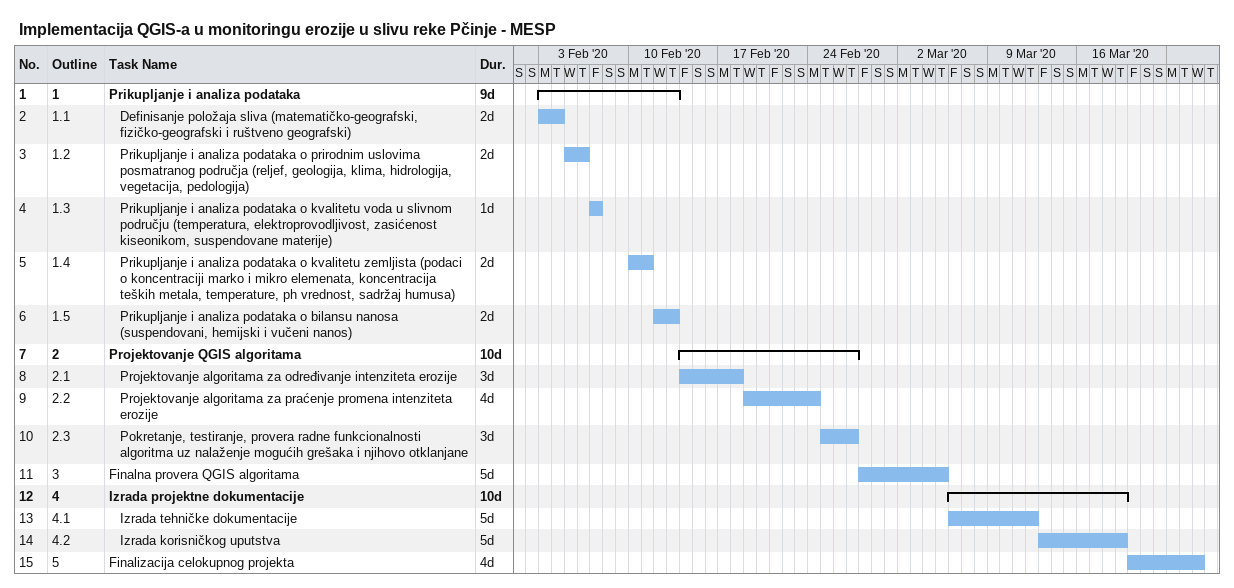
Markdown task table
Implementacija QGIS-a u monitoringu erozije u slivu reke Pčinje - MESP

| ID | WBS | Task | Duration | Start | Finish |
|---|---|---|---|---|---|
| 1 | 1 | **Prikupljanje i analiza podataka** | 9d | 2020-02-03 | 2020-02-13 |
| 2 | 1.1 | Definisanje položaja sliva (matematičko-geografski, fizičko-geografski i ruštveno geografski) | 2d | 2020-02-03 | 2020-02-04 |
| 3 | 1.2 | Prikupljanje i analiza podataka o prirodnim uslovima posmatranog područja (reljef, geologija, klima, hidrologija, vegetacija, pedologija) | 2d | 2020-02-05 | 2020-02-06 |
| 4 | 1.3 | Prikupljanje i analiza podataka o kvalitetu voda u slivnom području (temperatura, elektroprovodljivost, zasićenost kiseonikom, suspendovane materije) | 1d | 2020-02-07 | 2020-02-07 |
| 5 | 1.4 | Prikupljanje i analiza podataka o kvalitetu zemljista (podaci o koncentraciji marko i mikro elemenata, koncentracija teških metala, temperature, ph vrednost, sadržaj humusa) | 2d | 2020-02-10 | 2020-02-11 |
| 6 | 1.5 | Prikupljanje i analiza podataka o bilansu nanosa (suspendovani, hemijski i vučeni nanos) | 2d | 2020-02-12 | 2020-02-13 |
| 7 | 2 | **Projektovanje QGIS algoritama** | 10d | 2020-02-14 | 2020-02-27 |
| 8 | 2.1 | Projektovanje algoritama za određivanje intenziteta erozije | 3d | 2020-02-14 | 2020-02-18 |
| 9 | 2.2 | Projektovanje algoritama za praćenje promena intenziteta erozije | 4d | 2020-02-19 | 2020-02-24 |
| 10 | 2.3 | Pokretanje, testiranje, provera radne funkcionalnosti algoritma uz nalaženje mogućih grešaka i njihovo otklanjane | 3d | 2020-02-25 | 2020-02-27 |
| 11 | 3 | Finalna provera QGIS algoritama | 5d | 2020-02-28 | 2020-03-05 |
| 12 | 4 | **Izrada projektne dokumentacije** | 10d | 2020-03-06 | 2020-03-19 |
| 13 | 4.1 | Izrada tehničke dokumentacije | 5d | 2020-03-06 | 2020-03-12 |
| 14 | 4.2 | Izrada korisničkog uputstva | 5d | 2020-03-13 | 2020-03-19 |
| 15 | 5 | Finalizacija celokupnog projekta | 4d | 2020-03-20 | 2020-03-25 |
